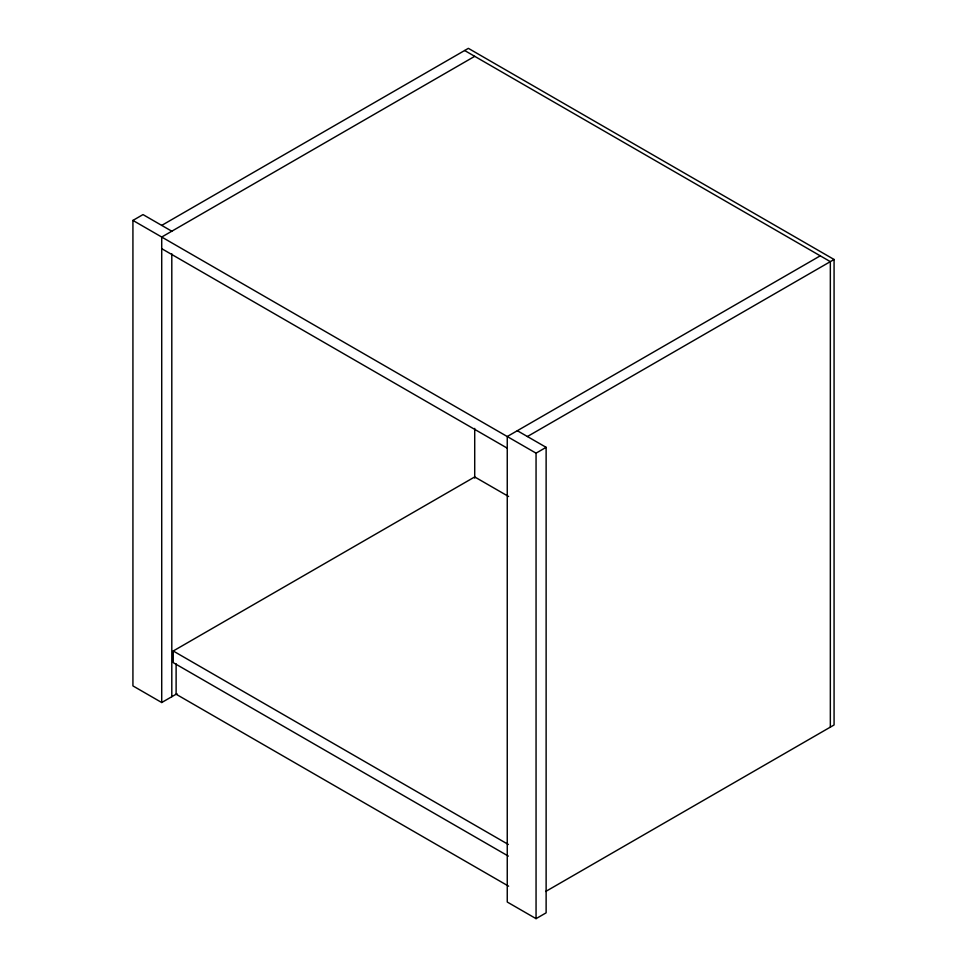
<?xml version="1.0" encoding="UTF-8"?>
<svg xmlns="http://www.w3.org/2000/svg" width="967" height="967" viewBox="0 0 967 967"><rect width="100%" height="100%" fill="white"/><g stroke="black" fill="none" stroke-linecap="round" stroke-linejoin="round"><path stroke-width="1.45" d="M177.021 693.702L161.719 702.526L132.926 685.905L132.926 220.416L143.007 214.589L171.8 231.222M161.719 225.396L468.379 48.35L834.074 259.482L834.074 724.972L545.69 891.477M474.712 56.328L161.719 237.036L161.719 702.526M820.258 255.82L507.252 436.528L507.252 902.03L536.056 918.65L546.125 912.836L546.125 447.334L517.333 430.714M527.414 436.528L834.074 259.482M508.34 856.109L173.238 662.637L173.238 650.996L474.712 476.936L508.618 496.506M132.926 220.416L536.056 453.16L546.125 447.334M464.643 50.514L830.339 261.646L830.339 727.136M161.719 248.676L507.252 448.168M173.238 650.996L508.34 844.469M508.618 886.183L176.115 694.221L176.115 663.858M536.056 453.16L536.056 918.65M474.712 428.417L474.712 478.133M171.8 253.813L171.8 696.711"/></g></svg>
